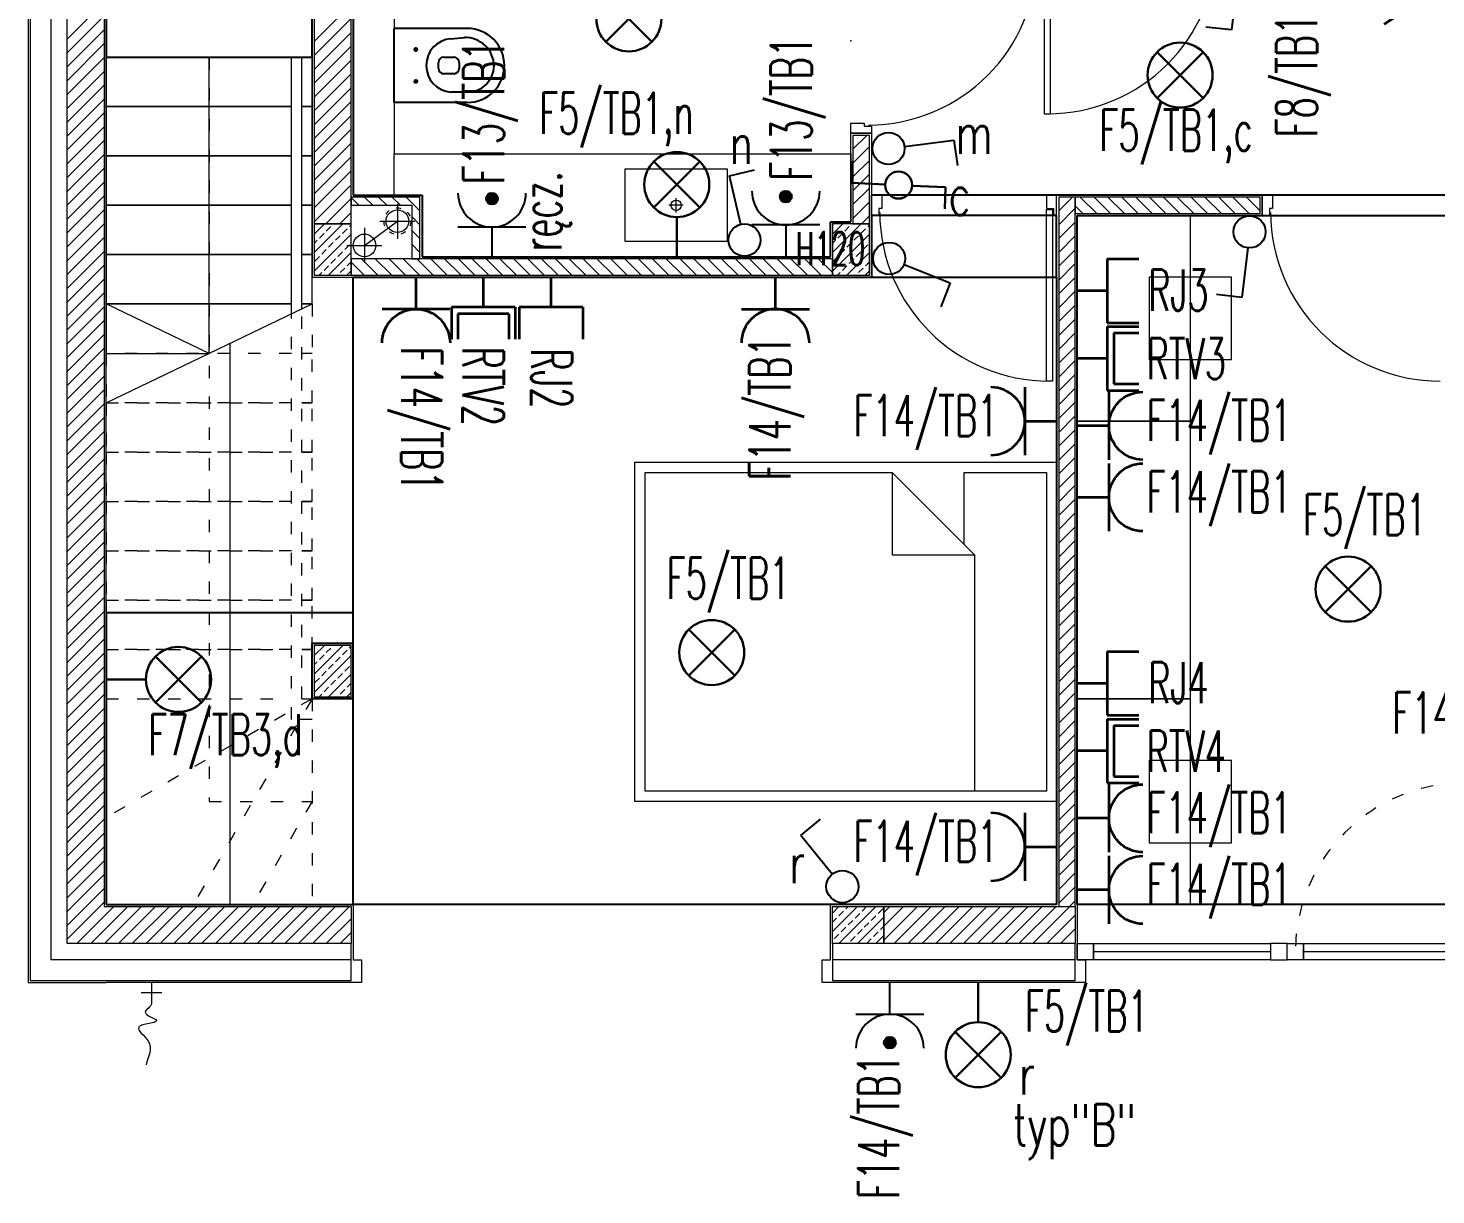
# Model space of a CAD drawing. Header units: millimetres. Extents: x 1780 to 154263, y -7240 to 17216.
# Drawn here: x 65502 to 66186, y 3417 to 3984 of the extents above; entities that cross this region are included whole.
import ezdxf

# ---------------------------------------------------------------- set-up
doc = ezdxf.new("R2010")
doc.units = ezdxf.units.MM
doc.linetypes.add('ACAD_ISO03W100', pattern=[30, 12, -18])
for name, color, linetype, lineweight in [('2d_SX_aranżacja drukowana', 200, 'Continuous', 5), ('2d_SX_aranżacja niedrukowana', 191, 'Continuous', 5), ('2d_SX_gruba przekroje', 90, 'Continuous', 20), ('2d_SX_instalacje szkic - kanalizacja sanitarna', 44, 'Continuous', 5), ('2d_SX_instalacje szkic - woda', 140, 'Continuous', 5), ('2d_SX_oznaczenia', 40, 'Continuous', 0), ('2d_SX_przebicia', 96, 'Continuous', 13), ('2d_SX_stolarka drzwiowa', 211, 'Continuous', 5), ('2d_SX_stolarka okienna', 5, 'Continuous', 5), ('2d_SX_stolarka okznaczenia', 251, 'Continuous', 5), ('2d_SX_szraf', 251, 'Continuous', 0), ('2d_SX_warstwy', 181, 'Continuous', 9), ('2d_SX_widok', 10, 'Continuous', 9)]:
    doc.layers.add(name, color=color, linetype=linetype, lineweight=lineweight)
doc.layers.add('2d_SX_powierzchnia', color=251, linetype='Continuous', plot=False)
doc.layers.add('2d_SX_rewizja 18 września', color=210, linetype='Continuous')
doc.layers.add('60 instalacje elektryka', color=10, linetype='Continuous')
doc.styles.add('OPIS', font='simplex.shx', dxfattribs={"width": 0.7, "height": 4})
doc.linetypes.add('ZIGZAG', pattern='A,0.00254,-5.08,[131,ltypeshp.shx,S=5.08,R=0,X=-5.08,Y=0],-10.16,[131,ltypeshp.shx,S=5.08,R=180,X=5.08,Y=0],-5.08', length=20.32254)

# ---------------------------------------------------------------- blocks, each defined once
blk = doc.blocks.new('PDKLD A0')
at = {"color": 8, "ltscale": 5}
for p, q in [((71522.44, -15167.08), (71486.94, -15167.08)), ((71486.94, -15203.08), (71486.94, -15167.08)), ((71514.44, -15172.08), (71521.02, -15171.52)), ((71498.39, -15177.33), (71496.49, -15177.33)), ((71497.44, -15178.28), (71497.44, -15176.38)), ((71508.44, -15186.58), (71508.44, -15183.58)), ((71510.94, -15181.08), (71515.94, -15181.08)), ((71518.44, -15183.58), (71518.44, -15186.58)), ((71497.44, -15193.78), (71497.44, -15191.88)), ((71515.94, -15189.08), (71510.94, -15189.08)), ((71498.39, -15192.83), (71496.49, -15192.83)), ((71522.44, -15198.08), (71514.44, -15198.08)), ((71522.44, -15203.08), (71486.94, -15203.08))]:
    blk.add_line(p, q, dxfattribs=at)
for centre in [(71497.44, -15177.33), (71497.44, -15192.83)]:
    blk.add_circle(centre, 0.75, dxfattribs=at)
for centre, radius, start, end in [((71521.44, -15185.51), 14, 0.89763, 91.7357), ((71522.44, -15185.08), 18, 0, 90), ((71515.49, -15185.08), 13.04, 94.58122, 265.41878), ((71510.94, -15183.58), 2.5, 90, 180), ((71515.94, -15183.58), 2.5, 0, 90), ((71522.44, -15185.08), 18, 270, 0), ((71522.44, -15185.08), 13, 270, 359.06848), ((71510.94, -15186.58), 2.5, 180, 270), ((71515.94, -15186.58), 2.5, 270, 0)]:
    blk.add_arc(centre, radius, start, end, dxfattribs=at)
at = {"layer": '2d_SX_aranżacja drukowana', "color": 8}
for p, q in [((71486.94, -15128.08), (71486.94, -15228.08)), ((71486.94, -15248.08), (71486.94, -15228.08)), ((71486.94, -15228.08), (71708.94, -15228.08)), ((71708.94, -15228.08), (71708.94, -15261.08)), ((71698.94, -15278.08), (71500.44, -15278.08))]:
    blk.add_line(p, q, dxfattribs=at)
at = {"layer": '2d_SX_aranżacja drukowana', "color": 8, "ltscale": 5}
for p, q in [((71598.94, -15235.58), (71598.94, -15270.58)), ((71648.94, -15235.58), (71598.94, -15235.58)), ((71648.94, -15270.58), (71648.94, -15235.58)), ((71627.44, -15253.08), (71620.44, -15253.08)), ((71623.94, -15256.58), (71623.94, -15249.58)), ((71598.94, -15270.58), (71648.94, -15270.58))]:
    blk.add_line(p, q, dxfattribs=at)
blk.add_circle((71623.94, -15253.08), 2.5, dxfattribs=at)
at = {"layer": '2d_SX_aranżacja niedrukowana', "color": 8}
for p, q in [((71873.94, -15258.08), (71818.94, -15258.08)), ((71818.94, -15258.08), (71818.94, -15358.08)), ((71873.94, -15358.08), (71873.94, -15258.08)), ((71893.94, -15288.08), (71853.94, -15288.08)), ((71853.94, -15288.08), (71853.94, -15328.08)), ((71893.94, -15328.08), (71893.94, -15288.08)), ((71406.94, -15320.28), (71406.94, -15593.08)), ((71853.94, -15328.08), (71893.94, -15328.08)), ((71346.94, -15593.08), (71346.94, -15349.08)), ((71873.94, -15358.08), (71818.94, -15358.08)), ((71818.94, -15358.08), (71818.94, -15493.08)), ((71818.94, -15358.08), (71873.94, -15358.08)), ((71873.94, -15493.08), (71873.94, -15358.08)), ((71603.94, -15543.08), (71603.94, -15378.08)), ((71603.94, -15378.08), (71808.94, -15378.08)), ((71608.94, -15538.08), (71608.94, -15383.08)), ((71608.94, -15383.08), (71728.94, -15383.08)), ((71728.94, -15383.08), (71728.94, -15423.08)), ((71728.94, -15383.08), (71768.94, -15423.08)), ((71763.94, -15418.08), (71763.94, -15383.08)), ((71763.94, -15383.08), (71803.94, -15383.08)), ((71803.94, -15383.08), (71803.94, -15538.08)), ((71808.94, -15378.08), (71808.94, -15543.08)), ((71728.94, -15423.08), (71768.94, -15423.08)), ((71768.94, -15423.08), (71768.94, -15538.08)), ((71818.94, -15493.08), (71873.94, -15493.08)), ((71873.94, -15493.08), (71818.94, -15493.08)), ((71818.94, -15493.08), (71818.94, -15593.08)), ((71873.94, -15593.08), (71873.94, -15493.08)), ((71893.94, -15523.08), (71853.94, -15523.08)), ((71853.94, -15523.08), (71853.94, -15563.08)), ((71893.94, -15563.08), (71893.94, -15523.08)), ((71768.94, -15538.08), (71608.94, -15538.08)), ((71803.94, -15538.08), (71768.94, -15538.08)), ((71808.94, -15543.08), (71603.94, -15543.08)), ((71853.94, -15563.08), (71893.94, -15563.08)), ((71406.94, -15593.08), (71346.94, -15593.08)), ((71818.94, -15593.08), (71873.94, -15593.08))]:
    blk.add_line(p, q, dxfattribs=at)
at = {"layer": '2d_SX_gruba przekroje', "color": 8}
for p, q in [((71308.94, -14985.08), (71308.94, -15631.08)), ((71346.94, -15593.08), (71346.94, -14985.08)), ((71446.94, -15028.08), (71446.94, -15288.08)), ((71466.94, -15248.08), (71466.94, -15048.08)), ((71708.94, -15261.08), (71708.94, -15218.08)), ((71708.94, -15218.08), (71718.94, -15218.08)), ((71718.94, -15218.08), (71718.94, -15261.08)), ((71500.44, -15248.08), (71466.94, -15248.08)), ((71500.44, -15278.08), (71500.44, -15248.08)), ((71808.94, -15593.08), (71808.94, -15248.08)), ((71808.94, -15248.08), (71818.94, -15248.08)), ((71818.94, -15248.08), (71908.94, -15248.08)), ((71908.94, -15248.08), (71908.94, -15258.08)), ((71908.94, -15258.08), (71818.94, -15258.08)), ((71818.94, -15258.08), (71818.94, -15593.08)), ((71708.94, -15261.08), (71698.94, -15261.08)), ((71698.94, -15261.08), (71698.94, -15278.08)), ((71718.94, -15288.08), (71718.94, -15261.08)), ((71698.94, -15278.08), (71500.44, -15278.08)), ((71718.94, -15288.08), (71718.94, -15278.08)), ((71446.94, -15288.08), (71466.94, -15288.08)), ((71466.94, -15288.08), (71718.94, -15288.08)), ((71698.94, -15288.08), (71718.94, -15288.08)), ((71466.94, -15466.08), (71446.94, -15466.08)), ((71446.94, -15466.08), (71446.94, -15493.08)), ((71466.94, -15493.08), (71466.94, -15466.08)), ((71446.94, -15493.08), (71466.94, -15493.08)), ((71346.94, -15593.08), (71346.94, -15593.08)), ((71346.94, -15593.08), (71466.94, -15593.08)), ((71466.94, -15593.08), (71466.94, -15620.08)), ((71698.94, -15620.08), (71698.94, -15593.08)), ((71698.94, -15593.08), (71808.94, -15593.08)), ((71818.94, -15593.08), (71818.94, -15620.08)), ((71466.94, -15620.08), (71470.94, -15620.08)), ((71470.94, -15620.08), (71470.94, -15631.08)), ((71694.94, -15631.08), (71694.94, -15620.08)), ((71694.94, -15620.08), (71698.94, -15620.08)), ((71818.94, -15620.08), (71822.94, -15620.08)), ((71822.94, -15620.08), (71822.94, -15631.08)), ((71308.94, -15631.08), (71346.94, -15631.08)), ((71466.94, -15631.08), (71346.94, -15631.08)), ((71470.94, -15631.08), (71466.94, -15631.08)), ((71698.94, -15631.08), (71694.94, -15631.08)), ((71818.94, -15631.08), (71698.94, -15631.08)), ((71822.94, -15631.08), (71818.94, -15631.08))]:
    blk.add_line(p, q, dxfattribs=at)
at = {"layer": '2d_SX_instalacje szkic - kanalizacja sanitarna', "color": 8}
for p, q in [((71488.44, -15252.31), (71488.44, -15269.31)), ((71472.44, -15272.58), (71488.44, -15260.81)), ((71479.94, -15260.81), (71496.94, -15260.81)), ((71472.44, -15264.08), (71472.44, -15281.08)), ((71463.94, -15272.58), (71480.94, -15272.58))]:
    blk.add_line(p, q, dxfattribs=at)
for centre in [(71488.44, -15260.81), (71472.44, -15272.58)]:
    blk.add_circle(centre, 5.5, dxfattribs=at)
at = {"layer": '2d_SX_instalacje szkic - woda', "color": 8}
for p, q in [((71373.94, -15636.08), (71363.94, -15636.08)), ((71368.94, -15631.08), (71368.94, -15641.08))]:
    blk.add_line(p, q, dxfattribs=at)
at = {"layer": '2d_SX_instalacje szkic - woda', "color": 8, "start_tangent": (0.020138, -0.999797), "end_tangent": (-0.22984, -0.973228)}
blk.add_spline([(71368.94, -15641.08), (71365.88, -15645.47), (71371.39, -15649.46), (71362.71, -15652.76), (71367.26, -15659.37), (71366.29, -15671.06)], degree=3, dxfattribs=at)
at = {"layer": '2d_SX_oznaczenia', "color": 8, "ltscale": 0.5}
for p, q in [((71396.94, -15325.08), (71396.94, -15181.08)), ((71346.94, -15349.08), (71446.94, -15301.08)), ((71396.94, -15325.08), (71346.94, -15301.08))]:
    blk.add_line(p, q, dxfattribs=at)
at = {"layer": '2d_SX_oznaczenia', "color": 8, "linetype": 'ACAD_ISO03W100', "ltscale": 0.5}
for p, q in [((71396.94, -15181.08), (71396.94, -15543.08)), ((71396.94, -15543.08), (71446.94, -15543.08)), ((71446.94, -15543.08), (71418.11, -15593.08))]:
    blk.add_line(p, q, dxfattribs=at)
at = {"layer": '2d_SX_powierzchnia', "color": 8}
for p, q in [((71346.94, -15048.08), (71346.94, -15181.08)), ((71446.94, -15181.08), (71446.94, -15048.08)), ((71466.94, -15048.08), (71466.94, -15248.08)), ((71346.94, -15181.08), (71446.94, -15181.08)), ((71466.94, -15248.08), (71500.44, -15248.08)), ((71500.44, -15248.08), (71500.44, -15278.08)), ((72090.94, -15248.08), (71718.94, -15248.08)), ((71808.94, -15258.08), (71718.94, -15258.08)), ((71718.94, -15258.08), (71718.94, -15288.08)), ((71808.94, -15288.08), (71808.94, -15258.08)), ((71818.94, -15593.08), (71818.94, -15258.08)), ((71818.94, -15258.08), (72070.94, -15258.08)), ((71698.94, -15278.08), (71698.94, -15261.08)), ((71698.94, -15261.08), (71708.94, -15261.08)), ((71500.44, -15278.08), (71698.94, -15278.08)), ((71466.94, -15288.08), (71808.94, -15288.08)), ((71466.94, -15593.08), (71466.94, -15288.08)), ((71718.94, -15288.08), (71808.94, -15288.08)), ((71808.94, -15288.08), (71808.94, -15593.08)), ((71441.94, -15451.27), (71346.94, -15451.27)), ((71346.94, -15451.27), (71346.94, -15593.08)), ((71446.94, -15451.27), (71441.94, -15451.27)), ((71466.94, -15451.27), (71446.94, -15451.27)), ((71466.94, -15466.08), (71466.94, -15451.27)), ((71446.94, -15493.08), (71446.94, -15466.08)), ((71446.94, -15466.08), (71466.94, -15466.08)), ((71466.94, -15493.08), (71446.94, -15493.08)), ((71466.94, -15593.08), (71466.94, -15493.08)), ((71346.94, -15593.08), (71466.94, -15593.08)), ((71808.94, -15593.08), (71466.94, -15593.08)), ((72050.94, -15593.08), (71818.94, -15593.08))]:
    blk.add_line(p, q, dxfattribs=at)
at = {"layer": '2d_SX_przebicia', "color": 8, "linetype": 'ACAD_ISO03W100', "ltscale": 0.2}
blk.add_circle((71488.44, -15260.81), 6.5, dxfattribs=at)
at = {"layer": '2d_SX_stolarka drzwiowa', "color": 8}
for p, q in [((71802.94, -15125.08), (71802.94, -15208.58)), ((71805.94, -15208.58), (71805.94, -15125.08)), ((71708.94, -15218.08), (71708.94, -15213.08)), ((71708.94, -15213.08), (71715.44, -15213.08)), ((71715.44, -15213.08), (71715.44, -15214.58)), ((71802.94, -15208.58), (71805.94, -15208.58)), ((71718.94, -15218.08), (71708.94, -15218.08)), ((71715.44, -15214.58), (71718.94, -15214.58)), ((71718.94, -15214.58), (71718.94, -15218.08)), ((71718.94, -15258.08), (71718.94, -15248.08)), ((71718.94, -15248.08), (71723.94, -15248.08)), ((71723.94, -15248.08), (71723.94, -15254.58)), ((71808.94, -15248.08), (71803.94, -15248.08)), ((71803.94, -15248.08), (71803.94, -15254.58)), ((71808.94, -15258.08), (71808.94, -15248.08)), ((71908.94, -15258.08), (71908.94, -15248.08)), ((71908.94, -15248.08), (71913.94, -15248.08)), ((71913.94, -15248.08), (71913.94, -15254.58)), ((71722.44, -15258.08), (71718.94, -15258.08)), ((71723.94, -15254.58), (71722.44, -15254.58)), ((71722.44, -15254.58), (71722.44, -15258.08)), ((71803.94, -15254.58), (71807.44, -15254.58)), ((71803.94, -15338.58), (71803.94, -15255.08)), ((71803.94, -15255.08), (71806.94, -15255.08)), ((71806.94, -15255.08), (71806.94, -15338.58)), ((71807.44, -15254.58), (71807.44, -15258.08)), ((71807.44, -15258.08), (71808.94, -15258.08)), ((71912.44, -15258.08), (71908.94, -15258.08)), ((71913.94, -15254.58), (71912.44, -15254.58)), ((71912.44, -15254.58), (71912.44, -15258.08)), ((71806.94, -15338.58), (71803.94, -15338.58))]:
    blk.add_line(p, q, dxfattribs=at)
at = {"layer": '2d_SX_stolarka okienna', "color": 8}
for points in [[(71818.94, -15612.08), (71826.94, -15612.08), (71826.94, -15620.08), (71818.94, -15620.08), (71818.94, -15612.08)], [(71912.94, -15612.08), (71912.94, -15620.08), (71826.94, -15620.08), (71826.94, -15612.08)], [(71920.94, -15612.08), (71912.94, -15612.08), (71912.94, -15620.08), (71920.94, -15620.08), (71920.94, -15612.08)], [(71920.94, -15612.08), (71928.94, -15612.08), (71928.94, -15620.08), (71920.94, -15620.08), (71920.94, -15612.08)], [(72002.94, -15612.08), (72002.94, -15620.08), (71928.94, -15620.08), (71928.94, -15612.08)]]:
    blk.add_lwpolyline(points, close=True, dxfattribs=at)
for points in [[(71912.94, -15616.08), (71826.94, -15616.08)], [(72002.94, -15616.08), (71928.94, -15616.08)]]:
    blk.add_lwpolyline(points, dxfattribs=at)
at = {"layer": '2d_SX_stolarka okienna', "color": 8, "linetype": 'ACAD_ISO03W100', "ltscale": 0.5}
blk.add_arc((72007.11, -15616.15), 82.07, 90.1168, 179.95145, dxfattribs=at)
at = {"layer": '2d_SX_stolarka okznaczenia', "color": 8}
for centre, start, end in [((71804.52, -15126.15), 269.94923, 359.70246), ((71717.02, -15131.66), 270.29754, 0.05077), ((71805.37, -15256.15), 180.29754, 270.05077), ((71995.37, -15256.15), 180.29754, 270.05077)]:
    blk.add_arc(centre, 82.43, start, end, dxfattribs=at)
for p in [(71708.94, -15173.08), (71763.94, -15248.08), (71953.94, -15248.08)]:
    blk.add_point(p, dxfattribs=at)
at = {"layer": '2d_SX_szraf', "color": 8, "linetype": 'ZIGZAG'}
for p, q in [((71319.94, -14986.08), (71319.94, -15620.08)), ((71465.94, -15620.08), (71319.94, -15620.08)), ((71817.94, -15620.08), (71699.94, -15620.08))]:
    blk.add_line(p, q, dxfattribs=at)
at = {"layer": '2d_SX_szraf', "color": 8, "linetype": 'Continuous'}
for p, q in [((71327.94, -15172.26), (71345.94, -15154.26)), ((71447.94, -15173.49), (71465.94, -15155.49)), ((71327.94, -15179), (71345.94, -15161)), ((71447.94, -15180.23), (71465.94, -15162.23)), ((71327.94, -15185.73), (71345.94, -15167.73)), ((71447.94, -15186.97), (71465.94, -15168.97)), ((71327.94, -15192.47), (71345.94, -15174.47)), ((71447.94, -15193.7), (71465.94, -15175.7)), ((71327.94, -15199.2), (71345.94, -15181.2)), ((71447.94, -15200.44), (71465.94, -15182.44)), ((71327.94, -15205.94), (71345.94, -15187.94)), ((71447.94, -15207.17), (71465.94, -15189.17)), ((71327.94, -15212.67), (71345.94, -15194.67)), ((71447.94, -15213.91), (71465.94, -15195.91)), ((71327.94, -15219.41), (71345.94, -15201.41)), ((71447.94, -15220.64), (71465.94, -15202.64)), ((71327.94, -15226.14), (71345.94, -15208.14)), ((71447.94, -15227.38), (71465.94, -15209.38)), ((71327.94, -15232.88), (71345.94, -15214.88)), ((71447.94, -15234.11), (71465.94, -15216.11)), ((71709.94, -15225.78), (71716.64, -15219.08)), ((71327.94, -15239.61), (71345.94, -15221.61)), ((71447.94, -15240.85), (71465.94, -15222.85)), ((71709.94, -15232.51), (71717.94, -15224.51)), ((71327.94, -15246.35), (71345.94, -15228.35)), ((71447.94, -15247.58), (71465.94, -15229.58)), ((71709.94, -15239.25), (71717.94, -15231.25)), ((71327.94, -15253.08), (71345.94, -15235.08)), ((71447.94, -15254.32), (71465.94, -15236.32)), ((71709.94, -15245.98), (71717.94, -15237.98)), ((71327.94, -15259.82), (71345.94, -15241.82)), ((71447.94, -15261.05), (71465.94, -15243.05)), ((71709.94, -15252.72), (71717.94, -15244.72)), ((71327.94, -15266.55), (71345.94, -15248.55)), ((71453.65, -15262.08), (71465.94, -15249.79)), ((71465.94, -15249.24), (71469.78, -15253.08)), ((71472.52, -15249.08), (71476.52, -15253.08)), ((71479.25, -15249.08), (71483.25, -15253.08)), ((71485.99, -15249.08), (71489.99, -15253.08)), ((71492.72, -15249.08), (71499.44, -15255.8)), ((71709.94, -15259.45), (71717.94, -15251.45)), ((71809.94, -15255.78), (71816.64, -15249.08)), ((71817.94, -15253.33), (71821.69, -15257.08)), ((71820.43, -15249.08), (71828.43, -15257.08)), ((71827.16, -15249.08), (71835.16, -15257.08)), ((71833.9, -15249.08), (71841.9, -15257.08)), ((71840.63, -15249.08), (71848.63, -15257.08)), ((71847.37, -15249.08), (71855.37, -15257.08)), ((71854.1, -15249.08), (71862.1, -15257.08)), ((71860.84, -15249.08), (71868.84, -15257.08)), ((71867.57, -15249.08), (71875.57, -15257.08)), ((71874.31, -15249.08), (71882.31, -15257.08)), ((71881.04, -15249.08), (71889.04, -15257.08)), ((71887.78, -15249.08), (71895.78, -15257.08)), ((71894.52, -15249.08), (71902.52, -15257.08)), ((71901.25, -15249.08), (71907.94, -15255.78)), ((71327.94, -15273.29), (71345.94, -15255.29)), ((71460.39, -15262.08), (71465.94, -15256.52)), ((71495.44, -15258.54), (71499.44, -15262.54)), ((71714.05, -15262.08), (71717.94, -15258.19)), ((71809.94, -15262.51), (71817.94, -15254.51)), ((71327.94, -15280.02), (71345.94, -15262.02)), ((71447.94, -15267.09), (71452.95, -15262.08)), ((71447.94, -15276.07), (71461.93, -15262.08)), ((71447.94, -15262.6), (71448.29, -15262.26)), ((71447.94, -15285.05), (71465.94, -15267.05)), ((71450.53, -15268.99), (71452.78, -15266.75)), ((71453.9, -15265.62), (71456.14, -15263.38)), ((71457.27, -15262.26), (71457.44, -15262.08)), ((71461.76, -15266.75), (71464, -15264.5)), ((71465.12, -15263.38), (71465.94, -15262.56)), ((71495.44, -15265.27), (71499.44, -15269.27)), ((71699.94, -15267.09), (71704.95, -15262.08)), ((71699.94, -15276.07), (71713.93, -15262.08)), ((71699.94, -15262.6), (71700.29, -15262.26)), ((71699.94, -15285.05), (71717.94, -15267.05)), ((71702.53, -15268.99), (71704.78, -15266.75)), ((71705.9, -15265.62), (71708.14, -15263.38)), ((71709.27, -15262.26), (71709.44, -15262.08)), ((71713.76, -15266.75), (71716, -15264.5)), ((71717.12, -15263.38), (71717.94, -15262.56)), ((71809.94, -15269.25), (71817.94, -15261.25)), ((71327.94, -15286.76), (71345.94, -15268.76)), ((71447.94, -15271.58), (71449.41, -15270.11)), ((71451.65, -15276.85), (71453.9, -15274.6)), ((71455.02, -15273.48), (71457.27, -15271.24)), ((71458.39, -15270.11), (71460.63, -15267.87)), ((71462.88, -15274.6), (71465.12, -15272.36)), ((71495.44, -15272.01), (71499.44, -15276.01)), ((71699.94, -15271.58), (71701.41, -15270.11)), ((71703.65, -15276.85), (71705.9, -15274.6)), ((71707.02, -15273.48), (71709.27, -15271.24)), ((71710.39, -15270.11), (71712.63, -15267.87)), ((71714.88, -15274.6), (71717.12, -15272.36)), ((71809.94, -15275.98), (71817.94, -15267.98)), ((71327.94, -15293.49), (71345.94, -15275.49)), ((71448.29, -15280.22), (71450.53, -15277.97)), ((71454.89, -15287.08), (71465.94, -15276.03)), ((71456.14, -15281.34), (71458.39, -15279.09)), ((71459.51, -15277.97), (71461.76, -15275.73)), ((71464, -15282.46), (71465.94, -15280.52)), ((71465.94, -15280.79), (71472.24, -15287.08)), ((71470.97, -15279.08), (71478.97, -15287.08)), ((71477.71, -15279.08), (71485.71, -15287.08)), ((71484.44, -15279.08), (71492.44, -15287.08)), ((71491.18, -15279.08), (71499.18, -15287.08)), ((71495.44, -15278.74), (71495.78, -15279.08)), ((71497.91, -15279.08), (71505.91, -15287.08)), ((71504.65, -15279.08), (71512.65, -15287.08)), ((71511.38, -15279.08), (71519.38, -15287.08)), ((71518.12, -15279.08), (71526.12, -15287.08)), ((71524.85, -15279.08), (71532.85, -15287.08)), ((71531.59, -15279.08), (71539.59, -15287.08)), ((71538.33, -15279.08), (71546.33, -15287.08)), ((71545.06, -15279.08), (71553.06, -15287.08)), ((71551.8, -15279.08), (71559.8, -15287.08)), ((71558.53, -15279.08), (71566.53, -15287.08)), ((71565.27, -15279.08), (71573.27, -15287.08)), ((71572, -15279.08), (71580, -15287.08)), ((71578.74, -15279.08), (71586.74, -15287.08)), ((71585.47, -15279.08), (71593.47, -15287.08)), ((71592.21, -15279.08), (71600.21, -15287.08)), ((71598.94, -15279.08), (71606.94, -15287.08)), ((71605.68, -15279.08), (71613.68, -15287.08)), ((71612.41, -15279.08), (71620.41, -15287.08)), ((71619.15, -15279.08), (71627.15, -15287.08)), ((71625.88, -15279.08), (71633.88, -15287.08)), ((71632.62, -15279.08), (71640.62, -15287.08)), ((71639.35, -15279.08), (71647.35, -15287.08)), ((71646.09, -15279.08), (71654.09, -15287.08)), ((71652.82, -15279.08), (71660.82, -15287.08)), ((71659.56, -15279.08), (71667.56, -15287.08)), ((71666.29, -15279.08), (71674.29, -15287.08)), ((71673.03, -15279.08), (71681.03, -15287.08)), ((71679.76, -15279.08), (71687.76, -15287.08)), ((71686.5, -15279.08), (71694.5, -15287.08)), ((71693.23, -15279.08), (71699.93, -15285.78)), ((71700.29, -15280.22), (71702.53, -15277.97)), ((71706.89, -15287.08), (71717.94, -15276.03)), ((71708.14, -15281.34), (71710.39, -15279.09)), ((71711.51, -15277.97), (71713.76, -15275.73)), ((71716, -15282.46), (71717.94, -15280.52)), ((71809.94, -15282.72), (71817.94, -15274.72)), ((71809.94, -15289.45), (71817.94, -15281.45)), ((71327.94, -15300.23), (71345.94, -15282.23)), ((71450.4, -15287.08), (71451.65, -15285.83)), ((71452.78, -15284.71), (71455.02, -15282.46)), ((71459.38, -15287.08), (71459.51, -15286.95)), ((71460.63, -15285.83), (71462.88, -15283.58)), ((71463.87, -15287.08), (71465.94, -15285.01)), ((71702.4, -15287.08), (71703.65, -15285.83)), ((71704.78, -15284.71), (71707.02, -15282.46)), ((71711.38, -15287.08), (71711.51, -15286.95)), ((71712.63, -15285.83), (71714.88, -15283.58)), ((71715.87, -15287.08), (71717.94, -15285.01)), ((71809.94, -15296.19), (71817.94, -15288.19)), ((71327.94, -15306.97), (71345.94, -15288.97)), ((71809.94, -15302.92), (71817.94, -15294.92)), ((71327.94, -15313.7), (71345.94, -15295.7)), ((71809.94, -15309.66), (71817.94, -15301.66)), ((71327.94, -15320.44), (71345.94, -15302.44)), ((71809.94, -15316.39), (71817.94, -15308.39)), ((71327.94, -15327.17), (71345.94, -15309.17)), ((71809.94, -15323.13), (71817.94, -15315.13)), ((71327.94, -15333.91), (71345.94, -15315.91)), ((71809.94, -15329.86), (71817.94, -15321.86)), ((71327.94, -15340.64), (71345.94, -15322.64)), ((71327.94, -15347.38), (71345.94, -15329.38)), ((71809.94, -15336.6), (71817.94, -15328.6)), ((71327.94, -15354.11), (71345.94, -15336.11)), ((71809.94, -15343.33), (71817.94, -15335.33)), ((71327.94, -15360.85), (71345.94, -15342.85)), ((71809.94, -15350.07), (71817.94, -15342.07)), ((71327.94, -15367.58), (71345.94, -15349.58)), ((71809.94, -15356.81), (71817.94, -15348.81)), ((71327.94, -15374.32), (71345.94, -15356.32)), ((71809.94, -15363.54), (71817.94, -15355.54)), ((71327.94, -15381.05), (71345.94, -15363.05)), ((71809.94, -15370.28), (71817.94, -15362.28)), ((71327.94, -15387.79), (71345.94, -15369.79)), ((71809.94, -15377.01), (71817.94, -15369.01)), ((71327.94, -15394.52), (71345.94, -15376.52)), ((71809.94, -15383.75), (71817.94, -15375.75)), ((71327.94, -15401.26), (71345.94, -15383.26)), ((71809.94, -15390.48), (71817.94, -15382.48)), ((71327.94, -15407.99), (71345.94, -15389.99)), ((71809.94, -15397.22), (71817.94, -15389.22)), ((71327.94, -15414.73), (71345.94, -15396.73)), ((71809.94, -15403.95), (71817.94, -15395.95)), ((71327.94, -15421.46), (71345.94, -15403.46)), ((71809.94, -15410.69), (71817.94, -15402.69)), ((71327.94, -15428.2), (71345.94, -15410.2)), ((71809.94, -15417.42), (71817.94, -15409.42)), ((71327.94, -15434.93), (71345.94, -15416.93)), ((71809.94, -15424.16), (71817.94, -15416.16)), ((71327.94, -15441.67), (71345.94, -15423.67)), ((71809.94, -15430.89), (71817.94, -15422.89)), ((71327.94, -15448.4), (71345.94, -15430.4)), ((71809.94, -15437.63), (71817.94, -15429.63)), ((71327.94, -15455.14), (71345.94, -15437.14)), ((71809.94, -15444.36), (71817.94, -15436.36)), ((71327.94, -15461.87), (71345.94, -15443.87)), ((71809.94, -15451.1), (71817.94, -15443.1)), ((71327.94, -15468.61), (71345.94, -15450.61)), ((71809.94, -15457.83), (71817.94, -15449.83)), ((71327.94, -15475.35), (71345.94, -15457.35)), ((71809.94, -15464.57), (71817.94, -15456.57)), ((71327.94, -15482.08), (71345.94, -15464.08)), ((71809.94, -15471.3), (71817.94, -15463.3)), ((71327.94, -15488.82), (71345.94, -15470.82)), ((71447.94, -15472.09), (71452.95, -15467.08)), ((71447.94, -15481.07), (71461.93, -15467.08)), ((71447.94, -15467.6), (71448.29, -15467.26)), ((71447.94, -15490.05), (71465.94, -15472.05)), ((71450.53, -15473.99), (71452.78, -15471.75)), ((71453.9, -15470.62), (71456.14, -15468.38)), ((71457.27, -15467.26), (71457.44, -15467.08)), ((71458.39, -15475.11), (71460.63, -15472.87)), ((71461.76, -15471.75), (71464, -15469.5)), ((71465.12, -15468.38), (71465.94, -15467.56)), ((71809.94, -15478.04), (71817.94, -15470.04)), ((71327.94, -15495.55), (71345.94, -15477.55)), ((71447.94, -15476.58), (71449.41, -15475.11)), ((71451.65, -15481.85), (71453.9, -15479.6)), ((71455.02, -15478.48), (71457.27, -15476.24)), ((71462.88, -15479.6), (71465.12, -15477.36)), ((71809.94, -15484.77), (71817.94, -15476.77)), ((71327.94, -15502.29), (71345.94, -15484.29)), ((71448.29, -15485.22), (71450.53, -15482.97)), ((71454.89, -15492.08), (71465.94, -15481.03)), ((71456.14, -15486.34), (71458.39, -15484.09)), ((71459.51, -15482.97), (71461.76, -15480.73)), ((71464, -15487.46), (71465.94, -15485.52)), ((71809.94, -15491.51), (71817.94, -15483.51)), ((71327.94, -15509.02), (71345.94, -15491.02)), ((71450.4, -15492.08), (71451.65, -15490.83)), ((71452.78, -15489.71), (71455.02, -15487.46)), ((71459.38, -15492.08), (71459.51, -15491.95)), ((71460.63, -15490.83), (71462.88, -15488.58)), ((71463.87, -15492.08), (71465.94, -15490.01)), ((71809.94, -15498.24), (71817.94, -15490.24)), ((71327.94, -15515.76), (71345.94, -15497.76)), ((71809.94, -15504.98), (71817.94, -15496.98)), ((71327.94, -15522.49), (71345.94, -15504.49)), ((71809.94, -15511.71), (71817.94, -15503.71)), ((71327.94, -15529.23), (71345.94, -15511.23)), ((71809.94, -15518.45), (71817.94, -15510.45)), ((71327.94, -15535.96), (71345.94, -15517.96)), ((71809.94, -15525.18), (71817.94, -15517.18)), ((71327.94, -15542.7), (71345.94, -15524.7)), ((71809.94, -15531.92), (71817.94, -15523.92)), ((71327.94, -15549.43), (71345.94, -15531.43)), ((71809.94, -15538.66), (71817.94, -15530.66)), ((71327.94, -15556.17), (71345.94, -15538.17)), ((71809.94, -15545.39), (71817.94, -15537.39)), ((71327.94, -15562.9), (71345.94, -15544.9)), ((71809.94, -15552.13), (71817.94, -15544.13)), ((71327.94, -15569.64), (71345.94, -15551.64)), ((71809.94, -15558.86), (71817.94, -15550.86)), ((71327.94, -15576.37), (71345.94, -15558.37)), ((71809.94, -15565.6), (71817.94, -15557.6)), ((71327.94, -15583.11), (71345.94, -15565.11)), ((71809.94, -15572.33), (71817.94, -15564.33)), ((71327.94, -15589.84), (71345.94, -15571.84)), ((71809.94, -15579.07), (71817.94, -15571.07)), ((71327.94, -15596.58), (71345.94, -15578.58)), ((71809.94, -15585.8), (71817.94, -15577.8)), ((71327.94, -15603.31), (71345.94, -15585.31)), ((71809.94, -15592.54), (71817.94, -15584.54)), ((71327.94, -15610.05), (71345.94, -15592.05)), ((71332.65, -15612.08), (71350.65, -15594.08)), ((71339.38, -15612.08), (71357.38, -15594.08)), ((71346.12, -15612.08), (71364.12, -15594.08)), ((71352.85, -15612.08), (71370.85, -15594.08)), ((71359.59, -15612.08), (71377.59, -15594.08)), ((71366.32, -15612.08), (71384.32, -15594.08)), ((71373.06, -15612.08), (71391.06, -15594.08)), ((71379.79, -15612.08), (71397.79, -15594.08)), ((71386.53, -15612.08), (71404.53, -15594.08)), ((71393.26, -15612.08), (71411.26, -15594.08)), ((71400, -15612.08), (71418, -15594.08)), ((71406.73, -15612.08), (71424.73, -15594.08)), ((71413.47, -15612.08), (71431.47, -15594.08)), ((71420.2, -15612.08), (71438.2, -15594.08)), ((71426.94, -15612.08), (71444.94, -15594.08)), ((71433.67, -15612.08), (71451.67, -15594.08)), ((71440.41, -15612.08), (71458.41, -15594.08)), ((71447.14, -15612.08), (71465.14, -15594.08)), ((71699.94, -15597.26), (71703.12, -15594.08)), ((71699.94, -15606.24), (71712.1, -15594.08)), ((71703.08, -15612.08), (71721.08, -15594.08)), ((71703.1, -15598.59), (71705.35, -15596.35)), ((71706.47, -15595.23), (71707.61, -15594.08)), ((71714.33, -15596.35), (71716.57, -15594.1)), ((71722.18, -15597.47), (71724.43, -15595.23)), ((71724.94, -15596.95), (71727.82, -15594.08)), ((71724.94, -15603.69), (71734.55, -15594.08)), ((71724.94, -15610.43), (71741.29, -15594.08)), ((71730.02, -15612.08), (71748.02, -15594.08)), ((71736.76, -15612.08), (71754.76, -15594.08)), ((71743.49, -15612.08), (71761.49, -15594.08)), ((71750.23, -15612.08), (71768.23, -15594.08)), ((71756.96, -15612.08), (71774.96, -15594.08)), ((71763.7, -15612.08), (71781.7, -15594.08)), ((71770.43, -15612.08), (71788.43, -15594.08)), ((71777.17, -15612.08), (71795.17, -15594.08)), ((71783.9, -15612.08), (71801.9, -15594.08)), ((71790.64, -15612.08), (71808.64, -15594.08)), ((71797.37, -15612.08), (71815.37, -15594.08)), ((71815.13, -15594.08), (71817.94, -15591.27)), ((71453.88, -15612.08), (71465.94, -15600.02)), ((71699.94, -15601.75), (71701.98, -15599.72)), ((71707.59, -15603.08), (71709.84, -15600.84)), ((71710.96, -15599.72), (71713.2, -15597.47)), ((71712.06, -15612.08), (71724.94, -15599.2)), ((71715.45, -15604.21), (71717.69, -15601.96)), ((71718.82, -15600.84), (71721.06, -15598.59)), ((71804.11, -15612.08), (71817.94, -15598.25)), ((71460.62, -15612.08), (71465.94, -15606.75)), ((71700.86, -15609.82), (71703.1, -15607.57)), ((71704.22, -15606.45), (71706.47, -15604.21)), ((71708.71, -15610.94), (71710.96, -15608.7)), ((71712.08, -15607.57), (71714.33, -15605.33)), ((71716.57, -15612.06), (71718.82, -15609.82)), ((71719.94, -15608.7), (71722.18, -15606.45)), ((71721.04, -15612.08), (71724.94, -15608.18)), ((71723.31, -15605.33), (71724.94, -15603.69)), ((71810.85, -15612.08), (71817.94, -15604.98)), ((71707.57, -15612.08), (71707.59, -15612.06)), ((71817.58, -15612.08), (71817.94, -15611.72))]:
    blk.add_line(p, q, dxfattribs=at)
at = {"layer": '2d_SX_warstwy', "color": 8}
for p, q in [((71309.94, -14986.08), (71309.94, -15630.08)), ((71327.94, -15612.08), (71327.94, -14986.08)), ((71345.94, -14986.08), (71345.94, -15594.08)), ((71447.94, -15029.08), (71447.94, -15262.08)), ((71465.94, -15262.08), (71465.94, -15047.08)), ((71717.94, -15219.08), (71709.94, -15219.08)), ((71709.94, -15219.08), (71709.94, -15262.08)), ((71717.94, -15262.08), (71717.94, -15219.08)), ((71499.44, -15249.08), (71465.94, -15249.08)), ((71465.94, -15249.08), (71465.94, -15253.08)), ((71465.94, -15253.08), (71495.44, -15253.08)), ((71495.44, -15253.08), (71495.44, -15279.08)), ((71499.44, -15279.08), (71499.44, -15249.08)), ((71817.94, -15249.08), (71809.94, -15249.08)), ((71809.94, -15249.08), (71809.94, -15594.08)), ((71817.94, -15594.08), (71817.94, -15249.08)), ((71817.94, -15249.08), (71817.94, -15257.08)), ((71907.94, -15249.08), (71817.94, -15249.08)), ((71907.94, -15257.08), (71907.94, -15249.08)), ((71817.94, -15257.08), (71907.94, -15257.08)), ((71465.94, -15262.08), (71447.94, -15262.08)), ((71447.94, -15262.08), (71447.94, -15287.08)), ((71447.94, -15262.08), (71465.94, -15262.08)), ((71465.94, -15287.08), (71465.94, -15262.08)), ((71717.94, -15262.08), (71699.94, -15262.08)), ((71699.94, -15262.08), (71699.94, -15287.08)), ((71709.94, -15262.08), (71717.94, -15262.08)), ((71717.94, -15287.08), (71717.94, -15262.08)), ((71465.94, -15279.08), (71465.94, -15287.08)), ((71699.93, -15279.08), (71465.94, -15279.08)), ((71495.44, -15279.08), (71499.44, -15279.08)), ((71699.93, -15287.08), (71699.93, -15279.08)), ((71447.94, -15287.08), (71465.94, -15287.08)), ((71465.94, -15287.08), (71699.93, -15287.08)), ((71699.94, -15287.08), (71717.94, -15287.08)), ((71465.94, -15467.08), (71447.94, -15467.08)), ((71447.94, -15467.08), (71447.94, -15492.08)), ((71465.94, -15492.08), (71465.94, -15467.08)), ((71447.94, -15492.08), (71465.94, -15492.08)), ((71345.94, -15594.08), (71465.94, -15594.08)), ((71465.94, -15594.08), (71465.94, -15612.08)), ((71699.94, -15594.08), (71724.94, -15594.08)), ((71699.94, -15612.08), (71699.94, -15594.08)), ((71724.94, -15594.08), (71724.94, -15612.08)), ((71724.94, -15594.08), (71817.94, -15594.08)), ((71724.94, -15612.08), (71724.94, -15594.08)), ((71809.94, -15594.08), (71817.94, -15594.08)), ((71817.94, -15594.08), (71817.94, -15612.08)), ((71465.94, -15612.08), (71327.94, -15612.08)), ((71465.94, -15630.08), (71465.94, -15612.08)), ((71465.94, -15612.08), (71465.94, -15612.08)), ((71724.94, -15612.08), (71699.94, -15612.08)), ((71817.94, -15612.08), (71699.94, -15612.08)), ((71699.94, -15612.08), (71699.94, -15630.08)), ((71817.94, -15612.08), (71724.94, -15612.08)), ((71817.94, -15630.08), (71817.94, -15612.08)), ((71309.94, -15630.08), (71465.94, -15630.08)), ((71699.94, -15630.08), (71817.94, -15630.08))]:
    blk.add_line(p, q, dxfattribs=at)
at = {"layer": '2d_SX_widok', "color": 8, "ltscale": 0.5}
for p, q in [((71446.94, -15181.08), (71346.94, -15181.08)), ((71346.94, -15181.08), (71346.94, -15205.08)), ((71436.94, -15305.88), (71436.94, -15181.08)), ((71441.94, -15303.48), (71441.94, -15181.08)), ((71446.94, -15205.08), (71446.94, -15181.08)), ((71346.94, -15205.08), (71436.94, -15205.08)), ((71436.94, -15205.08), (71346.94, -15205.08)), ((71346.94, -15205.08), (71346.94, -15229.08)), ((71441.94, -15205.08), (71446.94, -15205.08)), ((71446.94, -15205.08), (71441.94, -15205.08)), ((71446.94, -15229.08), (71446.94, -15205.08)), ((71346.94, -15229.08), (71436.94, -15229.08)), ((71436.94, -15229.08), (71346.94, -15229.08)), ((71346.94, -15229.08), (71346.94, -15253.08)), ((71441.94, -15229.08), (71446.94, -15229.08)), ((71446.94, -15229.08), (71441.94, -15229.08)), ((71446.94, -15253.08), (71446.94, -15229.08)), ((71346.94, -15253.08), (71436.94, -15253.08)), ((71436.94, -15253.08), (71346.94, -15253.08)), ((71346.94, -15253.08), (71346.94, -15277.08)), ((71441.94, -15253.08), (71446.94, -15253.08)), ((71446.94, -15253.08), (71441.94, -15253.08)), ((71446.94, -15277.08), (71446.94, -15253.08)), ((71436.94, -15277.08), (71346.94, -15277.08)), ((71346.94, -15277.08), (71346.94, -15301.08)), ((71346.94, -15277.08), (71436.94, -15277.08)), ((71446.94, -15277.08), (71441.94, -15277.08)), ((71441.94, -15277.08), (71446.94, -15277.08)), ((71446.94, -15301.08), (71446.94, -15277.08)), ((71346.94, -15301.08), (71436.94, -15301.08)), ((71436.94, -15301.08), (71346.94, -15301.08)), ((71346.94, -15301.08), (71346.94, -15325.08)), ((71441.94, -15301.08), (71446.94, -15301.08)), ((71446.94, -15301.08), (71441.94, -15301.08)), ((71446.94, -15301.08), (71446.94, -15301.08)), ((71446.94, -15301.08), (71446.94, -15301.08)), ((71346.94, -15325.08), (71396.94, -15325.08))]:
    blk.add_line(p, q, dxfattribs=at)
at = {"layer": '2d_SX_widok', "color": 8, "linetype": 'ACAD_ISO03W100', "ltscale": 0.5}
for p, q in [((71466.94, -15288.08), (71466.94, -15593.08)), ((71446.94, -15301.08), (71446.94, -15325.08)), ((71436.94, -15503.08), (71436.94, -15305.88)), ((71441.94, -15493.08), (71441.94, -15303.48)), ((71436.94, -15325.08), (71346.94, -15325.08)), ((71346.94, -15325.08), (71346.94, -15349.08)), ((71446.94, -15325.08), (71441.94, -15325.08)), ((71446.94, -15349.08), (71446.94, -15325.08)), ((71436.94, -15349.08), (71346.94, -15349.08)), ((71346.94, -15349.08), (71346.94, -15373.08)), ((71346.94, -15349.08), (71436.94, -15349.08)), ((71446.94, -15349.08), (71441.94, -15349.08)), ((71441.94, -15349.08), (71446.94, -15349.08)), ((71446.94, -15373.08), (71446.94, -15349.08)), ((71346.94, -15373.08), (71436.94, -15373.08)), ((71436.94, -15373.08), (71346.94, -15373.08)), ((71346.94, -15373.08), (71346.94, -15397.08)), ((71441.94, -15373.08), (71446.94, -15373.08)), ((71446.94, -15373.08), (71441.94, -15373.08)), ((71446.94, -15397.08), (71446.94, -15373.08)), ((71346.94, -15397.08), (71436.94, -15397.08)), ((71436.94, -15397.08), (71346.94, -15397.08)), ((71346.94, -15397.08), (71346.94, -15421.08)), ((71441.94, -15397.08), (71446.94, -15397.08)), ((71446.94, -15397.08), (71441.94, -15397.08)), ((71446.94, -15421.08), (71446.94, -15397.08)), ((71346.94, -15421.08), (71436.94, -15421.08)), ((71436.94, -15421.08), (71346.94, -15421.08)), ((71346.94, -15421.08), (71346.94, -15445.08)), ((71441.94, -15421.08), (71446.94, -15421.08)), ((71446.94, -15421.08), (71441.94, -15421.08)), ((71446.94, -15445.08), (71446.94, -15421.08)), ((71346.94, -15445.08), (71436.94, -15445.08)), ((71436.94, -15445.08), (71346.94, -15445.08)), ((71346.94, -15445.08), (71346.94, -15469.08)), ((71441.94, -15445.08), (71446.94, -15445.08)), ((71446.94, -15445.08), (71441.94, -15445.08)), ((71446.94, -15469.08), (71446.94, -15445.08)), ((71346.94, -15469.08), (71436.94, -15469.08)), ((71436.94, -15469.08), (71346.94, -15469.08)), ((71346.94, -15469.08), (71346.94, -15493.08)), ((71441.94, -15469.08), (71446.94, -15469.08)), ((71446.94, -15469.08), (71441.94, -15469.08)), ((71446.94, -15493.08), (71446.94, -15469.08)), ((71446.94, -15493.08), (71346.94, -15550.82)), ((71346.94, -15593.08), (71346.94, -15493.08)), ((71346.94, -15493.08), (71436.94, -15493.08)), ((71346.94, -15493.08), (71436.94, -15493.08)), ((71446.94, -15493.08), (71389.21, -15593.08)), ((71441.94, -15493.08), (71446.94, -15493.08)), ((71441.94, -15493.08), (71446.94, -15493.08)), ((71446.94, -15493.08), (71446.94, -15503.08)), ((71446.94, -15493.08), (71446.94, -15593.08)), ((71446.94, -15503.08), (71436.94, -15503.08)), ((71446.94, -15593.08), (71346.94, -15593.08))]:
    blk.add_line(p, q, dxfattribs=at)
blk = doc.blocks.new('lampa1')
at = {"layer": '60 instalacje elektryka', "lineweight": 30}
for p, q in [((2045.42, 2946.75), (2067.75, 2924.42)), ((2067.75, 2946.75), (2045.42, 2924.42))]:
    blk.add_line(p, q, dxfattribs=at)
blk.add_circle((2056.58, 2935.58), 15.79, dxfattribs=at)
blk = doc.blocks.new('kinkiet')
at = {"layer": '60 instalacje elektryka', "lineweight": 30}
for p, q in [((-249830.13, -8956.18), (-249807.78, -8978.54)), ((-249830.13, -8978.54), (-249807.78, -8956.18)), ((-249834.76, -8967.36), (-249854.04, -8967.36))]:
    blk.add_line(p, q, dxfattribs=at)
blk.add_circle((-249818.96, -8967.36), 15.81, dxfattribs=at)
blk = doc.blocks.new('wyl jednbieg')
at = {"layer": '60 instalacje elektryka', "lineweight": 30}
for p, q in [((2059.79, 3882.77), (2066.28, 3897.38)), ((2066.28, 3897.38), (2075.69, 3893.31))]:
    blk.add_line(p, q, dxfattribs=at)
blk.add_circle((2057.17, 3876.88), 6.45, dxfattribs=at)
blk = doc.blocks.new('schodowy')
blk.add_blockref('wyl jednbieg', (82.33, 4.2))
at = {"rotation": 180}
blk.add_blockref('wyl jednbieg', (4196.68, 7757.96), dxfattribs=at)
blk = doc.blocks.new('jednobiegunowy')
at = {"layer": '60 instalacje elektryka'}
for p, q in [((2190.56, 2793.4), (2200.02, 2802.78)), ((2200.02, 2802.78), (2204.88, 2797.97))]:
    blk.add_line(p, q, dxfattribs=at)
blk.add_circle((2187.5, 2790.37), 4.3, dxfattribs=at)
blk = doc.blocks.new('RTV')
at = {"layer": '60 instalacje elektryka', "lineweight": 35}
for p, q in [((3030.85, 2534.74), (3019.1, 2534.74)), ((3028.39, 2532.39), (3019.1, 2532.39)), ((3028.39, 2532.39), (3028.39, 2513.58)), ((3030.85, 2534.74), (3030.85, 2511.24)), ((3030.85, 2522.99), (3041.84, 2522.99)), ((3028.39, 2513.58), (3019.1, 2513.58)), ((3030.85, 2511.24), (3019.1, 2511.24))]:
    blk.add_line(p, q, dxfattribs=at)
blk = doc.blocks.new('RJ')
at = {"layer": '60 instalacje elektryka', "lineweight": 35}
for p, q in [((3030.85, 2559.64), (3019.1, 2559.64)), ((3030.85, 2559.64), (3030.85, 2536.13)), ((3030.85, 2547.89), (3041.84, 2547.89)), ((3030.85, 2536.13), (3019.1, 2536.13))]:
    blk.add_line(p, q, dxfattribs=at)
blk = doc.blocks.new('gniazdo')
at = {"layer": '60 instalacje elektryka', "lineweight": 35}
for p, q in [((1911.132, 1039.393), (1911.132, 1043.76)), ((1911.132, 1041.576), (1909.09, 1041.576))]:
    blk.add_line(p, q, dxfattribs=at)
blk.add_arc((1913.316, 1041.576), 2.184, 90, 270, dxfattribs=at)
blk = doc.blocks.new('gniazdo IP44')
at = {"layer": '60 instalacje elektryka'}
h = blk.add_hatch(color=256, dxfattribs=at)
h.dxf.hatch_style = 1
edge = h.paths.add_edge_path()
edge.add_arc((1758.87, 20893.39), 2.87, 0, 360)
at = {"layer": '60 instalacje elektryka', "lineweight": 25}
for p, q in [((1775.37, 20879.59), (1742.37, 20879.59)), ((1758.87, 20879.59), (1758.87, 20864.16))]:
    blk.add_line(p, q, dxfattribs=at)
at = {"layer": '60 instalacje elektryka'}
blk.add_circle((1758.87, 20893.39), 2.87, dxfattribs=at)
at = {"layer": '60 instalacje elektryka', "lineweight": 25}
blk.add_arc((1758.87, 20896.09), 16.5, 180, 0, dxfattribs=at)

msp = doc.modelspace()

# ---------------------------------------------------------------- block references
at = {"layer": '2d_SX_rewizja 18 września'}
msp.add_blockref('PDKLD A0', (-5807.3, 19151.02), dxfattribs=at)
at = {"layer": '60 instalacje elektryka'}
for name, p, xscale, yscale, zscale, rotation in [('schodowy', (64085.82, 8021.45), 1.01853555804, 1.01853555804, 1.01853555804, 236.1863479872259), ('schodowy', (70167.89, 6082.74), 1.01853555804, 1.01853555804, 1.01853555804, 146.1863479872259), ('jednobiegunowy', (66032.37, 10461.49), 1.818212235840003, 1.818212235840003, 1.818212235840003, 218.6095866549644), ('lampa1', (68732.49, 6047.44), -1.0011, 1.0011, 1.0011, 89.99999999999999), ('lampa1', (69000.49, 6020.12), -1.0011, 1.0011, 1.0011, 89.99999999999999), ('jednobiegunowy', (59673.4, 2331.66), 1.818212235840003, 1.818212235840003, 1.818212235840003, 322.4090720509038), ('schodowy', (61449.59, 4497.3), 1.01853555804, 1.01853555804, 1.01853555804, 291.3618588302731), ('jednobiegunowy', (68078.1, -2168.29), 1.818212235840003, 1.818212235840003, 1.818212235840003, 58.31521316470948), ('jednobiegunowy', (66037.48, 10331.41), 1.818212235840003, 1.818212235840003, 1.818212235840003, 218.6095866549644), ('jednobiegunowy', (59685.69, 5512.36), 1.818212235840003, 1.818212235840003, 1.818212235840003, 293.3544679519254), ('gniazdo', (73560.59, 18288.41), -7.556206694400001, 7.556206694400001, 7.556206694400001, 89.99999999999991), ('RTV', (62392.62, -152.3), -1.32, 1.32, 1.32, 270), ('RJ', (62392.62, -152.3), -1.32, 1.32, 1.32, 270), ('gniazdo', (57994.56, 18288.41), 7.556206694400001, 7.556206694400001, 7.556206694400001, 270), ('gniazdo', (80427.12, 11663.3), 7.556206694400001, 7.556206694400001, 7.556206694400001, 180), ('gniazdo', (51586.17, 11661.07), -7.556206694400001, 7.556206694400001, 7.556206694400001, 180), ('gniazdo', (51586.17, 11626.25), -7.556206694400001, 7.556206694400001, 7.556206694400001, 180), ('lampa1', (69082.17, 5770.1), -1.0011, 1.0011, 1.0011, 89.99999999999999), ('lampa1', (68772.78, 5739.25), -1.0011, 1.0011, 1.0011, 89.99999999999999), ('gniazdo', (51586.17, 11470.18), -7.556206694400001, 7.556206694400001, 7.556206694400001, 180), ('jednobiegunowy', (70564.15, -881.06), 1.818212235840003, 1.818212235840003, 1.818212235840003, 84.47101573371398), ('gniazdo', (80427.12, 11456.33), 7.556206694400001, 7.556206694400001, 7.556206694400001, 180), ('gniazdo', (51586.17, 11435.36), -7.556206694400001, 7.556206694400001, 7.556206694400001, 180)]:
    msp.add_blockref(name, p, dxfattribs=dict(at, xscale=xscale, yscale=yscale, zscale=zscale, rotation=rotation))
at = {"layer": '60 instalacje elektryka', "xscale": -1}
for p, rotation in [((74784.35, 253726.98), 270), ((315393.69, -5300), 180), ((56996.18, -246334.11), 89.99999999999993)]:
    msp.add_blockref('kinkiet', p, dxfattribs=dict(at, rotation=rotation))
at = {"layer": '60 instalacje elektryka'}
for p in [(63968.24, -16992.22), (64111.1, -16991.22)]:
    msp.add_blockref('gniazdo IP44', p, dxfattribs=at)
at = {"layer": '60 instalacje elektryka', "xscale": -1.32, "yscale": 1.32, "zscale": 1.32}
for name, p in [('RJ', (70026.88, 493.11)), ('RTV', (70026.88, 493.11)), ('RJ', (70026.88, 302.22)), ('RTV', (70026.88, 302.22))]:
    msp.add_blockref(name, p, dxfattribs=at)
at = {"layer": '60 instalacje elektryka', "rotation": 180}
msp.add_blockref('gniazdo IP44', (67679.44, 24384.09), dxfattribs=at)

# ---------------------------------------------------------------- texts
at = {"layer": '60 instalacje elektryka', "lineweight": 15, "char_height": 20, "style": 'OPIS'}
for s, insert, width, attachment_point, rotation in [('\\pxql;{\\W0.6;F8/TB1}', (66108.29, 3930.95), 22.1829, 1, 90), ('\\pxql;{\\W0.6;F13/TB1}', (65713.08, 3908.1), 74.8571, 1, 90), ('\\pxql;{\\W0.6;F13/TB1}', (65862.61, 3932.02), 22.1829, 3, 90), ('{\\W0.599998;ręcz.}', (65740.87, 3875.49), 43.4286, 1, 90), ('\\pxql;{\\W0.6;F14/TB1}', (65702.93, 3807.02), 22.1829, 3, 270), ('\\pxql;{\\W0.6;RTV2}', (65732.86, 3807.03), 22.1829, 3, 270), ('\\pxql;{\\W0.6;RJ2}', (65766.17, 3806.22), 22.1829, 3, 270), ('\\pxql;{\\W0.6;F14/TB1}', (65852.22, 3764.17), 74.8571, 1, 90), ('\\pxql;{\\W0.6;F14/TB1}', (65905.11, 3414.64), 74.8571, 1, 90)]:
    msp.add_mtext(s, dxfattribs=dict(at, insert=insert, width=width, attachment_point=attachment_point, rotation=rotation))
at = {"layer": '60 instalacje elektryka', "lineweight": 15, "style": 'OPIS'}
for s, insert, char_height, width, attachment_point in [('\\pxql;{\\W0.6;F5/TB1,n}', (65772.27, 3952.75), 20, 22.1829, 3), ('\\pxql;{\\W0.6;F5/TB1,c}', (66044.61, 3944.49), 20, 22.1829, 3), ('\\pxql;{\\W0.6;H120}', (65874.78, 3884.9), 16, 22.1829, 1), ('\\pxql;{\\W0.6;RJ3}', (66068.36, 3866.65), 20, 22.1829, 3), ('\\pxql;{\\W0.6;RTV3}', (66067.55, 3833.34), 20, 22.1829, 3), ('\\pxql;{\\W0.6;F14/TB1}', (65902.88, 3805.64), 20, 74.8571, 1), ('\\pxql;{\\W0.6;F14/TB1}', (66067.56, 3803.41), 20, 22.1829, 3), ('\\pxql;{\\W0.6;F14/TB1}', (66067.56, 3768.59), 20, 22.1829, 3), ('\\pxql;{\\W0.6;F5/TB1}', (66143.62, 3757.47), 20, 22.1829, 3), ('\\pxql;{\\W0.6;F5/TB1}', (65834.23, 3726.62), 20, 22.1829, 3), ('\\pxql;{\\W0.6;RJ4}', (66068.36, 3675.77), 20, 22.1829, 3), ('\\pxql;{\\W0.6;F14/TB1}', (66164.88, 3661.14), 20, 74.8571, 1), ('\\pxql;{\\W0.6;F7/TB3,d}', (65560.06, 3650.54), 20, 84.5714, 1), ('\\pxql;{\\W0.6;RTV4}', (66067.55, 3642.45), 20, 22.1829, 3), ('\\pxql;{\\W0.6;F14/TB1}', (66067.56, 3612.52), 20, 22.1829, 3), ('\\pxql;{\\W0.6;F14/TB1}', (65902.88, 3598.67), 20, 74.8571, 1), ('\\pxql;{\\W0.6;F14/TB1}', (66067.56, 3577.7), 20, 22.1829, 3), ('\\pxql;{\\W0.6;F5/TB1}', (65986.22, 3516.07), 20, 65.7143, 1), ('\\pxql;typ"B"', (65980.29, 3460.77), 20, 60, 1)]:
    msp.add_mtext(s, dxfattribs=dict(at, insert=insert, char_height=char_height, width=width, attachment_point=attachment_point))
at = {"layer": '60 instalacje elektryka', "lineweight": 20, "char_height": 20, "rotation": 360, "style": 'OPIS'}
for s, insert, width, attachment_point in [('\\pxqr;m', (65962.36, 3923.05), 8.2, 7), ('\\pxqr;n', (65845.85, 3918.03), 8.2, 7), ('\\pxqr;c', (65951.69, 3893.13), 8.2, 7), ('\\pxql;r', (65871.59, 3588.3), 8.6667, 1), ('\\pxql;r', (65983.33, 3485.5), 8.6667, 1)]:
    msp.add_mtext(s, dxfattribs=dict(at, insert=insert, width=width, attachment_point=attachment_point))

doc.saveas('drawing.dxf')
